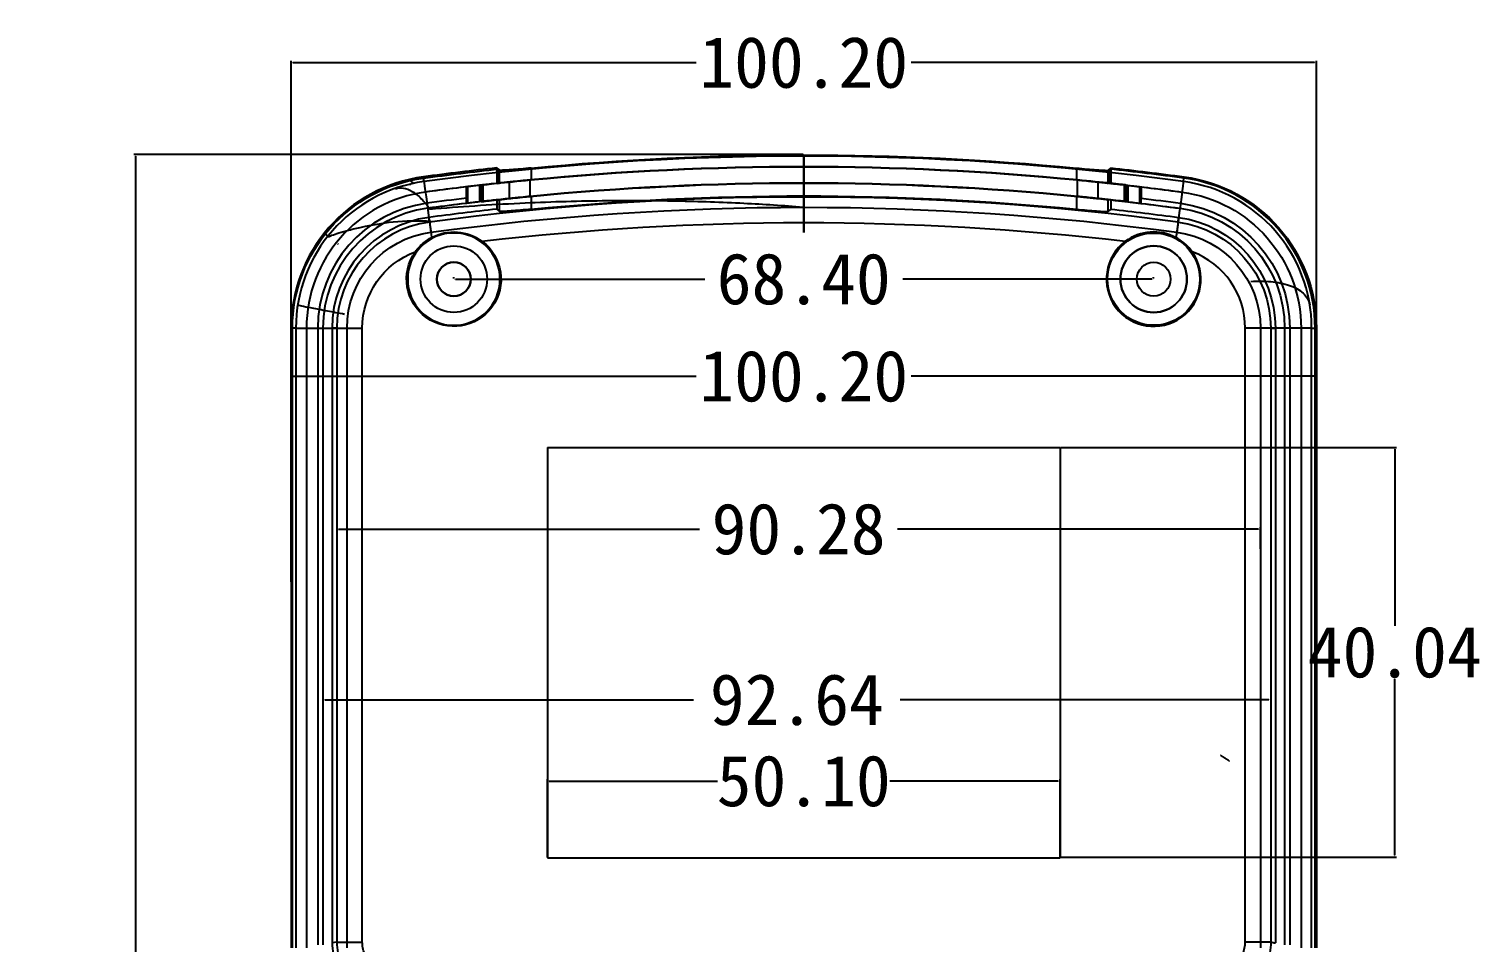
# Model space of a CAD drawing. Header units: inches. Extents: x -850 to 339, y -315 to 884.
# Drawn here: x 106 to 248, y 145.7 to 235.1 of the extents above; entities that cross this region are included whole.
import ezdxf
from ezdxf.lldxf.tags import DXFTag

# ---------------------------------------------------------------- set-up
doc = ezdxf.new("R2010")
doc.units = ezdxf.units.IN
doc.header["$MEASUREMENT"] = 0
for name, color, linetype, true_color in [('200', 7, 'Continuous', 0xffffff), ('AUXIL$14', 7, 'Continuous', 0xffffff), ('AUXIL$9', 7, 'Continuous', 0xffffff), ('ORTHO$2', 7, 'Continuous', 0xffffff), ('ORTHO$5', 7, 'Continuous', 0xffffff), ('ORTHO$6', 7, 'Continuous', 0xffffff), ('ORTHO$7', 7, 'Continuous', 0xffffff)]:
    doc.layers.add(name, color=color, linetype=linetype, true_color=true_color)
tags = doc.linetypes.add('HIDDEN', pattern=[0.5, 0.25, -0.25]).pattern_tags.tags
tags[6:7] = [DXFTag(74, 4), DXFTag(75, 0), DXFTag(340, '0'), DXFTag(46, 0.0), DXFTag(50, 0.0), DXFTag(44, 0.0), DXFTag(45, 0.0)]
tags[4:5] = [DXFTag(74, 4), DXFTag(75, 0), DXFTag(340, '0'), DXFTag(46, 0.0), DXFTag(50, 0.0), DXFTag(44, 0.0), DXFTag(45, 0.0)]
doc.dimstyles.get("Standard").update_dxf_attribs({"dimtxt": 5, "dimasz": 0.18, "dimexe": 0.18, "dimexo": 0.0625, "dimgap": 0.09, "dimtad": 0, "dimtih": 1, "dimtoh": 1, "dimzin": 0, "dimdsep": 46, "dimtxsty": 'Standard', "dimcen": 0.09, "dimclrt": 3, "dimadec": 0, "dimazin": 0, "dimtfac": 1, "dimtofl": 0, "dimtmove": 0, "dimatfit": 3, "dimfxl": 0, "dimtolj": 1, "dimtzin": 0, "dimarcsym": 0})

# ---------------------------------------------------------------- blocks, each defined once
blk = doc.blocks.new('*D22')
at = {"color": 0, "lineweight": -2}
for p, q in [((131.59, 181.03), (131.59, 201.31)), ((131.77, 201.13), (171.19, 201.13)), ((231.61, 201.13), (192.2, 201.13)), ((231.79, 183.41), (231.79, 201.31))]:
    blk.add_line(p, q, dxfattribs=at)
at = {"color": 0}
for points in [[(131.77, 201.16), (131.77, 201.1), (131.59, 201.13)], [(231.61, 201.16), (231.61, 201.1), (231.79, 201.13)]]:
    blk.add_solid(points, dxfattribs=at)
at = {"layer": 'Defpoints', "color": 0}
for p in [(231.79, 201.13), (231.79, 183.34), (131.59, 180.97)]:
    blk.add_point(p, dxfattribs=at)
at = {"color": 3, "insert": (181.69, 201.13), "char_height": 5, "attachment_point": 5}
blk.add_mtext('\\A1;100.20', dxfattribs=at)
blk = doc.blocks.new('*D23')
at = {"color": 0, "lineweight": -2}
for p, q in [((134.7, 169.84), (134.7, 169.33)), ((134.88, 169.51), (170.93, 169.51)), ((227.16, 169.51), (191.11, 169.51)), ((227.34, 169.84), (227.34, 169.33))]:
    blk.add_line(p, q, dxfattribs=at)
at = {"color": 0}
for points in [[(134.88, 169.54), (134.88, 169.48), (134.7, 169.51)], [(227.16, 169.54), (227.16, 169.48), (227.34, 169.51)]]:
    blk.add_solid(points, dxfattribs=at)
at = {"layer": 'Defpoints', "color": 0}
for p in [(134.7, 169.9), (227.34, 169.9, -13.09), (227.34, 169.51)]:
    blk.add_point(p, dxfattribs=at)
at = {"color": 3, "insert": (181.02, 169.51), "char_height": 5, "attachment_point": 5}
blk.add_mtext('\\A1;92.64', dxfattribs=at)
blk = doc.blocks.new('*D26')
at = {"color": 0, "lineweight": -2}
for p, q in [((136.05, 191.24), (136.05, 186.01)), ((136.23, 186.19), (171.52, 186.19)), ((226.15, 186.19), (190.87, 186.19)), ((226.33, 184.28), (226.33, 186.37))]:
    blk.add_line(p, q, dxfattribs=at)
at = {"color": 0}
for points in [[(136.23, 186.22), (136.23, 186.16), (136.05, 186.19)], [(226.15, 186.22), (226.15, 186.16), (226.33, 186.19)]]:
    blk.add_solid(points, dxfattribs=at)
at = {"layer": 'Defpoints', "color": 0}
for p in [(136.05, 191.3, -13.09), (226.33, 186.19), (226.33, 184.22, -18.1)]:
    blk.add_point(p, dxfattribs=at)
at = {"color": 3, "insert": (181.19, 186.19), "char_height": 5, "attachment_point": 5}
blk.add_mtext('\\A1;90.28', dxfattribs=at)
blk = doc.blocks.new('*D28')
at = {"color": 0, "lineweight": -2}
for p, q in [((131.59, 181.1), (131.59, 231.97)), ((131.77, 231.79), (171.19, 231.79)), ((231.61, 231.79), (192.2, 231.79)), ((231.79, 175.61), (231.79, 231.97))]:
    blk.add_line(p, q, dxfattribs=at)
at = {"color": 0}
for points in [[(131.77, 231.82), (131.77, 231.76), (131.59, 231.79)], [(231.61, 231.82), (231.61, 231.76), (231.79, 231.79)]]:
    blk.add_solid(points, dxfattribs=at)
at = {"layer": 'Defpoints', "color": 0}
for p in [(231.79, 231.79), (131.59, 181.03), (231.79, 175.55)]:
    blk.add_point(p, dxfattribs=at)
at = {"color": 3, "insert": (181.69, 231.79), "char_height": 5, "attachment_point": 5}
blk.add_mtext('\\A1;100.20', dxfattribs=at)
blk = doc.blocks.new('*D29')
at = {"color": 0, "lineweight": -2}
for p, q in [((181.63, 222.82), (116.21, 222.82)), ((116.39, 222.64), (116.39, 123.73)), ((116.39, 19.63), (116.39, 118.55)), ((181.63, 19.45), (116.21, 19.45))]:
    blk.add_line(p, q, dxfattribs=at)
at = {"color": 0}
for points in [[(116.36, 222.64), (116.42, 222.64), (116.39, 222.82)], [(116.36, 19.63), (116.42, 19.63), (116.39, 19.45)]]:
    blk.add_solid(points, dxfattribs=at)
at = {"layer": 'Defpoints', "color": 0}
for p in [(181.69, 222.82, 8.3), (116.39, 19.45), (181.69, 19.45, -10.1)]:
    blk.add_point(p, dxfattribs=at)
at = {"color": 3, "insert": (116.39, 121.14), "char_height": 5, "attachment_point": 5}
blk.add_mtext('\\A1;203.37', dxfattribs=at)
blk = doc.blocks.new('*D31')
at = {"color": 0, "lineweight": -2}
for p, q in [((147.49, 210.69), (147.49, 210.81)), ((147.67, 210.63), (172.02, 210.63)), ((215.71, 210.63), (191.37, 210.63)), ((215.89, 210.69), (215.89, 210.81))]:
    blk.add_line(p, q, dxfattribs=at)
at = {"color": 0}
for points in [[(147.67, 210.66), (147.67, 210.6), (147.49, 210.63)], [(215.71, 210.66), (215.71, 210.6), (215.89, 210.63)]]:
    blk.add_solid(points, dxfattribs=at)
at = {"layer": 'Defpoints', "color": 0}
for p in [(147.49, 210.63, -0.5), (215.89, 210.63, -0.5), (215.89, 210.63)]:
    blk.add_point(p, dxfattribs=at)
at = {"color": 3, "insert": (181.69, 210.63), "char_height": 5, "attachment_point": 5}
blk.add_mtext('\\A1;68.40', dxfattribs=at)
blk = doc.blocks.new('*D75')
at = {"color": 0, "lineweight": -2}
for p, q in [((156.64, 154.14), (156.64, 161.75)), ((156.82, 161.57), (173.27, 161.57)), ((206.56, 161.57), (190.12, 161.57)), ((206.74, 154.14), (206.74, 161.75))]:
    blk.add_line(p, q, dxfattribs=at)
at = {"color": 0}
for points in [[(156.82, 161.6), (156.82, 161.54), (156.64, 161.57)], [(206.56, 161.6), (206.56, 161.54), (206.74, 161.57)]]:
    blk.add_solid(points, dxfattribs=at)
at = {"layer": 'Defpoints', "color": 0}
for p in [(206.74, 161.57), (156.64, 154.08), (206.74, 154.08, -17.6)]:
    blk.add_point(p, dxfattribs=at)
at = {"color": 3, "insert": (181.69, 161.57), "char_height": 5, "attachment_point": 5}
blk.add_mtext('\\A1;50.10', dxfattribs=at)
blk = doc.blocks.new('*D76')
at = {"color": 0, "lineweight": -2}
for p, q in [((206.81, 194.18), (239.63, 194.18)), ((239.45, 194), (239.45, 176.75)), ((239.45, 154.32), (239.45, 171.57)), ((206.81, 154.14), (239.63, 154.14))]:
    blk.add_line(p, q, dxfattribs=at)
at = {"color": 0}
for points in [[(239.42, 194), (239.48, 194), (239.45, 194.18)], [(239.42, 154.32), (239.48, 154.32), (239.45, 154.14)]]:
    blk.add_solid(points, dxfattribs=at)
at = {"layer": 'Defpoints', "color": 0}
for p in [(206.74, 194.18, -17.6), (206.74, 154.14), (239.45, 154.14)]:
    blk.add_point(p, dxfattribs=at)
at = {"color": 3, "insert": (239.45, 174.16), "char_height": 5, "attachment_point": 5}
blk.add_mtext('\\A1;40.04', dxfattribs=at)

msp = doc.modelspace()

# ---------------------------------------------------------------- linework, layer by layer
at = {"layer": '200', "color": 30}
for p, q in [((144.54, 220.499, -3.6), (144.524, 220.624)), ((151.695, 221.495), (151.695, 219.986)), ((151.82, 221.382, -3.6), (151.82, 219.999, -3.6)), ((211.569, 221.382, -3.6), (211.569, 219.999, -3.6)), ((211.695, 221.495), (211.695, 219.986)), ((218.849, 220.499, -3.6), (218.866, 220.624)), ((144.724, 219.137), (144.724, 219.137, -1.8)), ((148.719, 218.535, -3.6), (148.719, 219.646, -3.6)), ((150.157, 218.201, -1.8), (150.157, 219.814, -1.8)), ((150.348, 218.223, -7.261), (150.348, 219.836, -7.261)), ((213.041, 218.223, -7.261), (213.041, 219.836, -7.261)), ((213.232, 218.201, -1.8), (213.232, 219.814, -1.8)), ((214.67, 218.535, -3.6), (214.67, 219.646, -3.6)), ((218.666, 219.137), (218.666, 219.137, -1.8)), ((144.871, 218.045, -1.8), (144.871, 218.045, -3.6)), ((148.719, 218.535, -1.8), (148.719, 218.535, -3.6)), ((148.719, 218.032, -1.8), (148.719, 218.535, -1.8)), ((148.719, 218.032, -3.6), (148.719, 218.535, -3.6)), ((148.719, 218.032, -1.8), (148.719, 218.032, -3.6)), ((214.67, 218.535, -1.8), (214.67, 218.535, -3.6)), ((214.67, 218.032, -3.6), (214.67, 218.535, -3.6)), ((214.67, 218.032, -1.8), (214.67, 218.535, -1.8)), ((214.67, 218.032, -1.8), (214.67, 218.032, -3.6)), ((218.519, 218.045, -1.8), (218.519, 218.045, -3.6)), ((131.72, 205.839, -3.6), (131.595, 205.839)), ((131.595, 205.839), (131.595, 145.265)), ((131.72, 145.265, -3.6), (131.72, 205.839, -3.6)), ((133.095, 205.839), (133.095, 145.265)), ((133.095, 205.839), (133.095, 205.839, -1.8)), ((133.095, 205.839, -1.8), (133.095, 145.265, -1.8)), ((134.197, 205.839, -1.8), (134.197, 145.574, -1.8)), ((134.197, 205.839, -1.8), (134.197, 205.839, -3.6)), ((134.197, 205.839, -3.6), (134.197, 145.574, -3.6)), ((229.192, 205.839, -3.6), (229.192, 145.574, -3.6)), ((229.192, 205.839, -1.8), (229.192, 205.839, -3.6)), ((229.192, 205.839, -1.8), (229.192, 145.574, -1.8)), ((230.295, 205.839), (230.295, 145.265)), ((230.295, 205.839, -1.8), (230.295, 145.265, -1.8)), ((230.295, 205.839), (230.295, 205.839, -1.8)), ((231.669, 205.839, -3.6), (231.795, 205.839)), ((231.669, 145.265, -3.6), (231.669, 205.839, -3.6)), ((231.795, 205.839), (231.795, 145.265))]:
    msp.add_line(p, q, dxfattribs=at)
at = {"layer": '200', "color": 9}
for p, q in [((144.585, 220.165, -13.274), (144.54, 220.499, -3.6)), ((151.82, 221.382, -3.6), (151.82, 219.999, -3.6)), ((151.943, 220.013, -7.108), (151.943, 221.272, -7.108)), ((155.041, 221.482, -10.1), (155.041, 220.329, -10.1)), ((208.348, 221.482, -10.1), (208.348, 220.329, -10.1)), ((211.446, 220.013, -7.108), (211.446, 221.272, -7.108)), ((211.569, 221.382, -3.6), (211.569, 219.999, -3.6)), ((218.804, 220.165, -13.274), (218.849, 220.499, -3.6)), ((148.719, 219.646, -3.6), (148.719, 218.535, -3.6)), ((155.041, 218.72, -10.1), (155.041, 217.461, -10.1)), ((208.348, 218.72, -10.1), (208.348, 217.461, -10.1)), ((214.67, 219.646, -3.6), (214.67, 218.535, -3.6)), ((144.871, 218.045, -1.8), (144.871, 218.045, -3.6)), ((144.937, 217.549), (144.937, 217.549, -1.8)), ((148.719, 218.032, -1.8), (148.719, 218.535, -1.8)), ((148.719, 218.032, -3.6), (148.719, 218.535, -3.6)), ((148.719, 218.535, -1.8), (148.719, 218.535, -3.6)), ((148.719, 218.032, -1.8), (148.719, 218.032, -3.6)), ((151.695, 218.374), (151.695, 217.468)), ((151.943, 217.246, -7.108), (151.943, 218.401, -7.108)), ((211.446, 217.246, -7.108), (211.446, 218.401, -7.108)), ((211.695, 218.374), (211.695, 217.468)), ((214.67, 218.032, -3.6), (214.67, 218.535, -3.6)), ((214.67, 218.535, -1.8), (214.67, 218.535, -3.6)), ((214.67, 218.032, -1.8), (214.67, 218.535, -1.8)), ((214.67, 218.032, -1.8), (214.67, 218.032, -3.6)), ((218.452, 217.549), (218.452, 217.549, -1.8)), ((218.519, 218.045, -1.8), (218.519, 218.045, -3.6)), ((145.118, 216.204, -13.087), (145.057, 216.657)), ((218.271, 216.204, -13.087), (218.332, 216.657)), ((132.058, 205.839, -13.274), (131.72, 205.839, -3.6)), ((131.72, 145.265, -3.6), (131.72, 205.839, -3.6)), ((132.058, 205.839, -13.274), (132.058, 145.265, -13.274)), ((134.197, 205.839, -1.8), (134.197, 145.574, -1.8)), ((134.197, 205.839, -3.6), (134.197, 145.574, -3.6)), ((134.197, 205.839, -1.8), (134.197, 205.839, -3.6)), ((134.697, 205.839), (134.697, 145.574)), ((134.697, 205.839), (134.697, 205.839, -1.8)), ((134.697, 205.839, -1.8), (134.697, 145.574, -1.8)), ((135.597, 205.839), (135.597, 145.748)), ((136.054, 205.839, -13.087), (135.597, 205.839)), ((136.054, 205.839, -13.087), (136.054, 145.837, -13.087)), ((137.055, 145.265, -18.1), (137.055, 205.839, -18.1)), ((138.553, 145.837, -15.5), (138.553, 205.839, -15.5)), ((224.837, 145.837, -15.5), (224.837, 205.839, -15.5)), ((226.334, 205.839, -18.1), (226.334, 145.265, -18.1)), ((227.335, 205.839, -13.087), (227.792, 205.839)), ((227.335, 205.839, -13.087), (227.335, 145.837, -13.087)), ((227.792, 205.839), (227.792, 145.748)), ((228.692, 205.839), (228.692, 205.839, -1.8)), ((228.692, 205.839, -1.8), (228.692, 145.574, -1.8)), ((228.692, 205.839), (228.692, 145.574)), ((229.192, 205.839, -3.6), (229.192, 145.574, -3.6)), ((229.192, 205.839, -1.8), (229.192, 205.839, -3.6)), ((229.192, 205.839, -1.8), (229.192, 145.574, -1.8)), ((231.331, 205.839, -13.274), (231.669, 205.839, -3.6)), ((231.331, 145.265, -13.274), (231.331, 205.839, -13.274)), ((231.669, 145.265, -3.6), (231.669, 205.839, -3.6)), ((156.645, 194.176, -18.1), (206.745, 194.176, -18.1)), ((156.645, 194.176, -17.6), (156.645, 194.176, -18.1)), ((156.645, 194.176, -17.6), (156.645, 154.076, -17.6)), ((156.645, 194.176, -17.6), (206.745, 194.176, -17.6)), ((156.645, 194.176, -18.1), (156.645, 154.076, -18.1)), ((206.745, 194.176, -17.6), (206.745, 194.176, -18.1)), ((206.745, 194.176, -18.1), (206.745, 154.076, -18.1)), ((206.745, 194.176, -17.6), (206.745, 154.076, -17.6)), ((156.645, 154.076, -17.6), (156.645, 154.076, -18.1)), ((156.645, 154.076, -17.6), (206.745, 154.076, -17.6)), ((156.645, 154.076, -18.1), (206.745, 154.076, -18.1)), ((206.745, 154.076, -17.6), (206.745, 154.076, -18.1)), ((136.054, 145.837, -13.087), (135.597, 145.748, 0))]:
    msp.add_line(p, q, dxfattribs=at)
at = {"layer": '200', "color": 9, "extrusion": (0, 0, -1)}
for centre, radius in [((-147.495, 210.626, 3.5), 4.51), ((-215.895, 210.626, 18.1), 3.25), ((-215.895, 210.626, 3.5), 3.25), ((-215.895, 210.626, 5.1), 3.25), ((-147.495, 210.626, 5.1), 1.65)]:
    msp.add_circle(centre, radius, dxfattribs=at)
at = {"layer": '200', "color": 9}
for centre, radius in [((215.895, 210.626, -3.5), 4.51), ((147.495, 210.626, -18.1), 3.25), ((147.495, 210.626, -5.1), 3.25), ((147.495, 210.626, -3.5), 3.25), ((147.495, 210.626, -0.5), 3.25), ((215.895, 210.626, -0.5), 3.25), ((147.495, 210.626, -0.5), 1.65), ((215.895, 210.626, -5.1), 1.65), ((215.895, 210.626, -0.5), 1.65)]:
    msp.add_circle(centre, radius, dxfattribs=at)
at = {"layer": '200', "color": 9, "extrusion": (0, 0, -1)}
for centre, radius, start, end in [((-181.695, -55.608, 10.1), 278.369, 84.50553, 95.49447), ((-181.695, -55.608, 10.1), 277.222, 84.48272, 95.51728), ((-146.513, 205.839, 3.6), 14.793, 0, 82.33603), ((-181.695, -55.608, 3.6), 278.596, 82.33603, 83.84423), ((-181.695, -55.608, 10.1), 274.366, 84.42513, 95.57487), ((-181.695, -55.608, 3.6), 277.222, 96.1864, 96.83146), ((-181.695, -55.608, 18.1), 273.261, 82.33603, 97.66397), ((-181.695, -55.608), 275.619, 96.2488, 97.66397), ((-181.695, -55.608), 274.719, 96.26936, 97.66397), ((-181.695, -55.608, 3.6), 276.119, 96.85886, 97.66397), ((-181.695, -55.608, 1.8), 276.119, 96.85886, 97.66397), ((-181.695, -55.608, 1.8), 275.619, 96.87137, 97.66397), ((-216.876, 205.839), 11.816, 97.66397, 180), ((-216.876, 205.839, 1.8), 11.816, 97.66397, 180), ((-216.876, 205.839, 3.6), 12.316, 97.66397, 180), ((-216.876, 205.839, 1.8), 12.316, 97.66397, 180), ((-181.695, -55.608, 15.5), 271.764, 83.35486, 96.64514), ((-216.876, 205.839, 13.087), 10.459, 97.66397, 180), ((-216.876, 205.839), 10.916, 97.66397, 180), ((-146.513, 205.839, 18.1), 9.458, 0, 82.33603), ((-216.876, 205.839, 18.1), 9.458, 97.66397, 180), ((-146.513, 205.839, 15.5), 7.961, 0, 69.55724), ((-147.495, 210.626, 15.5), 4.614, 126.60665, 35.38565)]:
    msp.add_arc(centre, radius, start, end, dxfattribs=at)
at = {"layer": '200', "color": 9}
for centre, radius, start, end in [((181.695, -55.608, -13.274), 278.258, 82.33603, 97.66397), ((181.695, -55.608, -13.2), 277.222, 84.46288, 95.53712), ((146.513, 205.839, -13.274), 14.455, 97.66397, 180), ((181.695, -55.608, -3.6), 278.596, 82.33603, 83.84423), ((216.876, 205.839, -13.274), 14.455, 0, 82.33603), ((216.876, 205.839, -3.6), 14.793, 0, 82.33603), ((181.695, -55.608, -3.6), 277.222, 96.1864, 96.83146), ((181.695, -55.608, -13.2), 275.619, 84.43058, 95.56942), ((181.695, -55.608, -10.1), 275.619, 84.45054, 95.54946), ((146.513, 205.839, -1.8), 12.316, 97.66397, 180), ((146.513, 205.839, -3.6), 12.316, 97.66397, 180), ((146.513, 205.839), 11.816, 97.66397, 180), ((146.513, 205.839, -1.8), 11.816, 97.66397, 180), ((181.695, -55.608, -1.8), 276.119, 96.85886, 97.66397), ((181.695, -55.608, -3.6), 276.119, 96.85886, 97.66397), ((181.695, -55.608), 275.619, 96.2488, 97.66397), ((181.695, -55.608, -1.8), 275.619, 96.87137, 97.66397), ((181.695, -55.608), 274.719, 96.26936, 97.66397), ((181.695, -55.608, -13.087), 274.262, 82.33603, 97.66397), ((146.513, 205.839), 10.916, 97.66397, 180), ((146.513, 205.839, -13.087), 10.459, 97.66397, 180), ((215.895, 210.626, -15.5), 4.614, 126.60665, 35.38565), ((216.876, 205.839, -15.5), 7.961, 0, 69.55724)]:
    msp.add_arc(centre, radius, start, end, dxfattribs=at)
at = {"layer": '200', "color": 30, "extrusion": (0, 0, -1)}
for centre, radius, start, end in [((-181.695, -55.608, 11.7), 277.222, 84.46287, 95.53713), ((-146.513, 205.839, 3.6), 14.793, 0, 82.33603), ((-181.695, -55.608, 3.6), 278.596, 82.33603, 83.84423), ((-181.695, -55.608, 11.7), 275.619, 84.43058, 95.56942), ((-181.695, -55.608), 278.722, 96.17897, 97.66397), ((-216.876, 205.839), 14.918, 97.66397, 180), ((-181.695, -55.608, 3.6), 277.222, 96.1864, 96.51913), ((-181.695, -55.608), 277.222, 96.21254, 97.66397), ((-181.695, -55.608, 3.6), 277.222, 96.51913, 96.83146), ((-181.695, -55.608, 1.8), 277.222, 96.53221, 97.66397), ((-216.876, 205.839), 13.418, 97.66397, 180), ((-216.876, 205.839, 1.8), 13.418, 97.66397, 180), ((-181.695, -55.608, 1.8), 275.619, 96.57035, 96.87137), ((-181.695, -55.608, 3.6), 276.119, 96.85886, 97.66397), ((-181.695, -55.608, 1.8), 276.119, 96.85886, 97.66397), ((-216.876, 205.839, 3.6), 12.316, 97.66397, 180), ((-216.876, 205.839, 1.8), 12.316, 97.66397, 180)]:
    msp.add_arc(centre, radius, start, end, dxfattribs=at)
at = {"layer": '200', "color": 30}
for centre, radius, start, end in [((181.695, -55.608, -13.2), 277.222, 84.46287, 95.53713), ((146.513, 205.839), 14.918, 97.66397, 180), ((181.695, -55.608), 278.722, 96.17897, 97.66397), ((181.695, -55.608, -3.6), 278.596, 82.33603, 83.84423), ((216.876, 205.839, -3.6), 14.793, 0, 82.33603), ((146.513, 205.839), 13.418, 97.66397, 180), ((146.513, 205.839, -1.8), 13.418, 97.66397, 180), ((181.695, -55.608), 277.222, 96.21254, 97.66397), ((181.695, -55.608, -1.8), 277.222, 96.53221, 97.66397), ((181.695, -55.608, -3.6), 277.222, 96.51913, 96.83146), ((181.695, -55.608, -3.6), 277.222, 96.1864, 96.51913), ((181.695, -55.608, -13.2), 275.619, 84.43058, 95.56942), ((146.513, 205.839, -1.8), 12.316, 97.66397, 180), ((146.513, 205.839, -3.6), 12.316, 97.66397, 180), ((181.695, -55.608, -1.8), 276.119, 96.85886, 97.66397), ((181.695, -55.608, -3.6), 276.119, 96.85886, 97.66397), ((181.695, -55.608, -1.8), 275.619, 96.57035, 96.87137)]:
    msp.add_arc(centre, radius, start, end, dxfattribs=at)
at = {"layer": '200', "color": 9, "extrusion": (-0.991067, -0.133363, -1.79645e-13)}
msp.add_arc((-193.919, -13.1, -172.656), 5, 182, 270, dxfattribs=at)
at = {"layer": '200', "color": 9, "extrusion": (-0.991067, 0.133363, 0)}
for centre, radius, end in [((-242.381, -13.1, -187.488), 5, 270), ((-240.884, -13, -187.488), 2.5, 247.0458)]:
    msp.add_arc(centre, radius, 182, end, dxfattribs=at)
at = {"layer": '200', "color": 9, "extrusion": (-0.991067, -0.133363, 0)}
msp.add_arc((-192.421, -13, -172.656), 2.5, 182, 247.0458, dxfattribs=at)
at = {"layer": '200', "color": 9, "extrusion": (0, -1, 0)}
for centre, radius in [((137.055, -13.1, -205.839), 5), ((138.553, -13, -205.839), 2.5), ((138.553, -13, -145.837), 2.5)]:
    msp.add_arc(centre, radius, 182, 270, dxfattribs=at)
at = {"layer": '200', "color": 9, "extrusion": (0, 1, 0)}
for centre, radius in [((-224.837, -13, 205.839), 2.5), ((-226.334, -13.1, 205.839), 5), ((-224.837, -13, 145.837), 2.5)]:
    msp.add_arc(centre, radius, 182, 270, dxfattribs=at)
at = {"layer": '200', "color": 9, "extrusion": (0.999391, 0, 0.034899)}
for major_axis, start_param, end_param in [((277.222, 0, -7938.587), 1.6895571, 1.6900278), ((275.619, 0, -7892.699), 1.6902505, 1.6907243)]:
    msp.add_ellipse((181.695, -55.608, -947.888), major_axis=major_axis, ratio=0.0348995, start_param=start_param, end_param=end_param, dxfattribs=at)
at = {"layer": '200', "color": 30, "extrusion": (0.999391, 0, 0.034899)}
for centre, major_axis, start_param, end_param in [((181.695, -55.608, -947.888), (277.222, 0, -7938.587), 1.6895567, 1.6900278), ((181.695, -55.608, -904.907), (277.222, 0, -7938.587), 1.6845767, 1.6848049), ((181.695, -55.608, -947.888), (275.619, 0, -7892.699), 1.6902505, 1.6907243)]:
    msp.add_ellipse(centre, major_axis=major_axis, ratio=0.0348995, start_param=start_param, end_param=end_param, dxfattribs=at)
at = {"layer": '200', "color": 30, "extrusion": (-0.999391, 0, -0.034899)}
for centre, major_axis, start_param, end_param in [((181.695, -55.608, -904.907), (277.222, 0, -7938.587), 4.5986086, 4.5990727), ((181.695, -55.608, -859.089), (277.222, 0, -7938.587), 4.6039597, 4.6044159), ((181.695, -55.608, -904.907), (275.619, 0, -7892.699), 4.5977147, 4.5984111)]:
    msp.add_ellipse(centre, major_axis=major_axis, ratio=0.0348995, start_param=start_param, end_param=end_param, dxfattribs=at)
at = {"layer": '200', "color": 9, "extrusion": (-0.999391, 0, -0.034899)}
for major_axis, start_param, end_param in [((277.222, 0, -7938.587), 4.6044159, 4.6048604), ((275.619, 0, -7892.699), 4.6033268, 4.6042328)]:
    msp.add_ellipse((181.695, -55.608, -859.089), major_axis=major_axis, ratio=0.0348995, start_param=start_param, end_param=end_param, dxfattribs=at)
at = {"layer": '200', "color": 9, "extrusion": (-0.999391, 0, 0.034899)}
for major_axis, start_param, end_param in [((-277.222, 0, -7938.587), 4.6044159, 4.6048604), ((-275.619, 0, -7892.699), 4.6033268, 4.6042328)]:
    msp.add_ellipse((181.695, -55.608, -859.089), major_axis=major_axis, ratio=0.0348995, start_param=start_param, end_param=end_param, dxfattribs=at)
at = {"layer": '200', "color": 30, "extrusion": (-0.999391, 0, 0.034899)}
for centre, major_axis, start_param, end_param in [((181.695, -55.608, -859.089), (-277.222, 0, -7938.587), 4.6039597, 4.6044159), ((181.695, -55.608, -904.907), (-277.222, 0, -7938.587), 4.5986086, 4.5990727), ((181.695, -55.608, -904.907), (-275.619, 0, -7892.699), 4.5977147, 4.5984111)]:
    msp.add_ellipse(centre, major_axis=major_axis, ratio=0.0348995, start_param=start_param, end_param=end_param, dxfattribs=at)
at = {"layer": '200', "color": 30, "extrusion": (0.999391, 0, -0.034899)}
for centre, major_axis, start_param, end_param in [((181.695, -55.608, -904.907), (-277.222, 0, -7938.587), 1.6845767, 1.6848049), ((181.695, -55.608, -947.888), (-277.222, 0, -7938.587), 1.6895567, 1.6900278), ((181.695, -55.608, -947.888), (-275.619, 0, -7892.699), 1.6902505, 1.6907243)]:
    msp.add_ellipse(centre, major_axis=major_axis, ratio=0.0348995, start_param=start_param, end_param=end_param, dxfattribs=at)
at = {"layer": '200', "color": 9, "extrusion": (0.999391, 0, -0.034899)}
for major_axis, start_param, end_param in [((-277.222, 0, -7938.587), 1.6895567, 1.6900278), ((-275.619, 0, -7892.699), 1.6902505, 1.6907243)]:
    msp.add_ellipse((181.695, -55.608, -947.888), major_axis=major_axis, ratio=0.0348995, start_param=start_param, end_param=end_param, dxfattribs=at)
at = {"layer": '200', "color": 9}
msp.add_ellipse((141.101, 145.749), major_axis=(-5.402, -1.051), ratio=0.9993678, start_param=6.0910764, end_param=6.4749993, dxfattribs=at)
for points, knots in [([(154.945, 220.32, -13.2), (153.372, 220.168, -13.197), (151.837, 220.004, -12.571), (149.591, 219.751, -10.41), (148.901, 219.667, -8.889), (148.841, 219.66, -7.31)], [0, 0, 0, 0, 0.5, 0.5, 1, 1, 1, 1]), ([(155.041, 221.482, -10.1), (154.693, 221.449, -10.1), (154.341, 221.416, -10.04), (154.013, 221.387, -9.925), (153.685, 221.359, -9.809), (153.371, 221.333, -9.635), (153.1, 221.312, -9.417), (152.829, 221.292, -9.199), (152.592, 221.277, -8.932), (152.408, 221.268, -8.636), (152.225, 221.259, -8.343), (152.091, 221.256, -8.013), (152.015, 221.26, -7.675), (151.974, 221.262, -7.489), (151.949, 221.266, -7.299), (151.943, 221.272, -7.108)], [0, 0, 0, 0, 0.2207972, 0.2207972, 0.2207972, 0.4416451, 0.4416451, 0.4416451, 0.6617219, 0.6617219, 0.6617219, 0.8806097, 0.8806097, 0.8806097, 1, 1, 1, 1]), ([(155.041, 220.329, -10.1), (154.693, 220.296, -10.1), (154.339, 220.261, -10.04), (154.011, 220.228, -9.924), (153.682, 220.195, -9.808), (153.369, 220.163, -9.634), (153.097, 220.135, -9.415), (152.826, 220.107, -9.196), (152.588, 220.082, -8.928), (152.405, 220.062, -8.631), (152.222, 220.043, -8.336), (152.088, 220.028, -8.004), (152.013, 220.02, -7.665), (151.973, 220.016, -7.482), (151.949, 220.013, -7.295), (151.943, 220.013, -7.108)], [0, 0, 0, 0, 0.2211857, 0.2211857, 0.2211857, 0.4423928, 0.4423928, 0.4423928, 0.6632335, 0.6632335, 0.6632335, 0.8829995, 0.8829995, 0.8829995, 1, 1, 1, 1]), ([(208.348, 221.482, -10.1), (208.696, 221.449, -10.1), (209.048, 221.416, -10.04), (209.376, 221.387, -9.925), (209.705, 221.359, -9.809), (210.018, 221.333, -9.635), (210.29, 221.312, -9.417), (210.56, 221.292, -9.199), (210.798, 221.277, -8.932), (210.981, 221.268, -8.636), (211.164, 221.259, -8.343), (211.298, 221.256, -8.013), (211.374, 221.26, -7.675), (211.415, 221.262, -7.489), (211.44, 221.266, -7.299), (211.446, 221.272, -7.108)], [0, 0, 0, 0, 0.2207972, 0.2207972, 0.2207972, 0.4416451, 0.4416451, 0.4416451, 0.6617219, 0.6617219, 0.6617219, 0.8806097, 0.8806097, 0.8806097, 1, 1, 1, 1]), ([(208.348, 220.329, -10.1), (208.697, 220.296, -10.1), (209.05, 220.261, -10.04), (209.379, 220.228, -9.924), (209.707, 220.195, -9.808), (210.021, 220.163, -9.634), (210.292, 220.135, -9.415), (210.564, 220.107, -9.196), (210.801, 220.082, -8.928), (210.985, 220.062, -8.631), (211.167, 220.043, -8.336), (211.302, 220.028, -8.004), (211.376, 220.02, -7.665), (211.416, 220.016, -7.482), (211.44, 220.013, -7.295), (211.446, 220.013, -7.108)], [0, 0, 0, 0, 0.2211857, 0.2211857, 0.2211857, 0.4423928, 0.4423928, 0.4423928, 0.6632335, 0.6632335, 0.6632335, 0.8829995, 0.8829995, 0.8829995, 1, 1, 1, 1]), ([(208.444, 220.32, -13.2), (210.016, 220.168, -13.197), (211.551, 220.004, -12.571), (213.797, 219.751, -10.412), (214.487, 219.667, -8.892), (214.548, 219.66, -7.313)], [0, 0, 0, 0, 0.5, 0.5, 1, 1, 1, 1]), ([(154.945, 218.71, -13.2), (153.373, 218.557, -13.197), (151.838, 218.392, -12.571), (149.593, 218.138, -10.412), (148.902, 218.054, -8.892), (148.841, 218.046, -7.313)], [0, 0, 0, 0, 0.5, 0.5, 1, 1, 1, 1]), ([(151.943, 218.401, -7.108), (151.955, 218.402, -7.454), (152.027, 218.41, -7.802), (152.152, 218.423, -8.124), (152.277, 218.437, -8.445), (152.459, 218.456, -8.75), (152.683, 218.48, -9.012), (152.907, 218.504, -9.275), (153.18, 218.532, -9.503), (153.478, 218.563, -9.677), (153.778, 218.594, -9.852), (154.111, 218.628, -9.978), (154.452, 218.662, -10.044), (154.646, 218.681, -10.081), (154.844, 218.7, -10.1), (155.041, 218.72, -10.1)], [0, 0, 0, 0, 0.218401, 0.218401, 0.218401, 0.4367603, 0.4367603, 0.4367603, 0.6557702, 0.6557702, 0.6557702, 0.8759873, 0.8759873, 0.8759873, 1, 1, 1, 1]), ([(211.446, 218.401, -7.108), (211.434, 218.402, -7.454), (211.363, 218.41, -7.802), (211.238, 218.423, -8.124), (211.112, 218.437, -8.445), (210.93, 218.456, -8.75), (210.707, 218.48, -9.012), (210.482, 218.504, -9.275), (210.21, 218.532, -9.503), (209.911, 218.563, -9.677), (209.612, 218.594, -9.852), (209.278, 218.628, -9.978), (208.937, 218.662, -10.044), (208.744, 218.681, -10.081), (208.546, 218.7, -10.1), (208.348, 218.72, -10.1)], [0, 0, 0, 0, 0.218401, 0.218401, 0.218401, 0.4367603, 0.4367603, 0.4367603, 0.6557702, 0.6557702, 0.6557702, 0.8759873, 0.8759873, 0.8759873, 1, 1, 1, 1]), ([(208.444, 218.71, -13.2), (210.016, 218.557, -13.197), (211.551, 218.392, -12.571), (213.796, 218.138, -10.412), (214.487, 218.054, -8.892), (214.548, 218.046, -7.313)], [0, 0, 0, 0, 0.5, 0.5, 1, 1, 1, 1]), ([(155.041, 217.461, -10.1), (154.693, 217.427, -10.1), (154.341, 217.394, -10.04), (154.013, 217.365, -9.925), (153.684, 217.336, -9.809), (153.371, 217.309, -9.635), (153.099, 217.288, -9.417), (152.829, 217.268, -9.199), (152.591, 217.252, -8.932), (152.408, 217.242, -8.636), (152.225, 217.233, -8.342), (152.091, 217.23, -8.013), (152.015, 217.234, -7.675), (151.974, 217.236, -7.489), (151.949, 217.24, -7.299), (151.943, 217.246, -7.108)], [0, 0, 0, 0, 0.2208339, 0.2208339, 0.2208339, 0.4417197, 0.4417197, 0.4417197, 0.6618164, 0.6618164, 0.6618164, 0.8806888, 0.8806888, 0.8806888, 1, 1, 1, 1]), ([(208.348, 217.461, -10.1), (208.696, 217.427, -10.1), (209.048, 217.394, -10.04), (209.377, 217.365, -9.925), (209.705, 217.336, -9.809), (210.018, 217.309, -9.635), (210.29, 217.288, -9.417), (210.561, 217.268, -9.199), (210.798, 217.252, -8.932), (210.981, 217.242, -8.636), (211.164, 217.233, -8.342), (211.299, 217.23, -8.013), (211.374, 217.234, -7.675), (211.415, 217.236, -7.489), (211.44, 217.24, -7.299), (211.446, 217.246, -7.108)], [0, 0, 0, 0, 0.2208339, 0.2208339, 0.2208339, 0.4417197, 0.4417197, 0.4417197, 0.6618164, 0.6618164, 0.6618164, 0.8806888, 0.8806888, 0.8806888, 1, 1, 1, 1]), ([(143.733, 213.298, -15.5), (143.977, 213.642, -15.5), (144.272, 213.954, -15.466), (144.598, 214.217, -15.418), (144.823, 214.398, -15.385), (145.067, 214.559, -15.345), (145.321, 214.695, -15.302)], [0, 0, 0, 0, 0.592551, 0.592551, 0.592551, 1, 1, 1, 1]), ([(145.321, 214.695, -15.302), (146.09, 215.104, -15.174), (146.97, 215.289, -15.114), (148.706, 215.161, -15.297), (149.539, 214.856, -15.5), (150.246, 214.33, -15.5)], [0, 0, 0, 0, 0.5, 0.5, 1, 1, 1, 1]), ([(218.068, 214.695, -15.302), (217.3, 215.104, -15.174), (216.419, 215.289, -15.114), (214.683, 215.161, -15.297), (213.85, 214.856, -15.5), (213.143, 214.33, -15.5)], [0, 0, 0, 0, 0.5, 0.5, 1, 1, 1, 1]), ([(219.657, 213.298, -15.5), (219.412, 213.642, -15.5), (219.118, 213.954, -15.466), (218.791, 214.217, -15.418), (218.566, 214.398, -15.385), (218.322, 214.559, -15.345), (218.068, 214.695, -15.302)], [0, 0, 0, 0, 0.592551, 0.592551, 0.592551, 1, 1, 1, 1])]:
    msp.add_open_spline(points, degree=3, knots=knots, dxfattribs=at)
at = {"layer": '200', "color": 30}
for points, degree in [([(152.927, 220.117, -12.854), (151.761, 219.995, -12.444), (150.746, 219.882, -11.691), (150.015, 219.798, -10.69)], 3), ([(153.404, 220.166, -13), (153.243, 220.15, -12.958), (153.084, 220.134, -12.909), (152.927, 220.117, -12.854)], 3), ([(152.927, 218.506, -12.854), (152.927, 220.117, -12.854)], 1), ([(154.027, 220.23, -13.129), (153.818, 220.209, -13.097), (153.609, 220.188, -13.054), (153.404, 220.166, -13)], 3), ([(154.945, 220.32, -13.2), (154.638, 220.29, -13.199), (154.331, 220.26, -13.176), (154.027, 220.23, -13.129)], 3), ([(154.945, 218.71, -11.7), (154.945, 220.32, -11.7)], 1), ([(154.945, 218.71, -13.2), (154.945, 220.32, -13.2)], 1), ([(208.444, 220.32, -13.2), (208.751, 220.29, -13.199), (209.059, 220.26, -13.176), (209.362, 220.23, -13.129)], 3), ([(208.444, 218.71, -13.2), (208.444, 220.32, -13.2)], 1), ([(208.444, 218.71, -11.7), (208.444, 220.32, -11.7)], 1), ([(209.362, 220.23, -13.129), (209.572, 220.209, -13.097), (209.78, 220.188, -13.054), (209.985, 220.166, -13)], 3), ([(209.985, 220.166, -13), (210.146, 220.15, -12.958), (210.305, 220.134, -12.909), (210.462, 220.117, -12.854)], 3), ([(210.462, 220.117, -12.854), (211.628, 219.995, -12.444), (212.643, 219.882, -11.691), (213.374, 219.798, -10.69)], 3), ([(210.462, 218.506, -12.854), (210.462, 220.117, -12.854)], 1), ([(150.018, 219.798, -10.688), (149.301, 219.716, -9.706), (148.893, 219.666, -8.531), (148.848, 219.661, -7.313)], 3), ([(148.848, 218.047, -7.313), (148.848, 219.661, -7.313)], 1), ([(150.018, 219.798, -10.688), (150.018, 218.185, -10.688)], 1), ([(154.945, 218.71, -13.2), (154.638, 218.68, -13.199), (154.331, 218.65, -13.176), (154.027, 218.619, -13.129)], 3), ([(208.444, 218.71, -13.2), (208.751, 218.68, -13.199), (209.059, 218.65, -13.176), (209.362, 218.619, -13.129)], 3), ([(213.371, 219.798, -10.688), (214.088, 219.716, -9.706), (214.496, 219.666, -8.531), (214.541, 219.661, -7.313)], 3), ([(213.374, 219.798, -10.69), (213.374, 218.185, -10.69)], 1), ([(214.54, 218.047, -7.313), (214.54, 219.661, -7.313)], 1), ([(150.018, 218.185, -10.688), (149.301, 218.102, -9.706), (148.893, 218.053, -8.531), (148.848, 218.047, -7.313)], 3), ([(152.927, 218.506, -12.854), (151.761, 218.384, -12.444), (150.747, 218.269, -11.691), (150.015, 218.185, -10.69)], 3), ([(153.404, 218.556, -13), (153.243, 218.539, -12.958), (153.084, 218.522, -12.909), (152.927, 218.506, -12.854)], 3), ([(154.027, 218.619, -13.129), (153.818, 218.598, -13.097), (153.609, 218.577, -13.054), (153.404, 218.556, -13)], 3), ([(209.362, 218.619, -13.129), (209.572, 218.598, -13.097), (209.78, 218.577, -13.054), (209.985, 218.556, -13)], 3), ([(209.985, 218.556, -13), (210.146, 218.539, -12.958), (210.305, 218.522, -12.909), (210.462, 218.506, -12.854)], 3), ([(210.462, 218.506, -12.854), (211.628, 218.384, -12.444), (212.643, 218.269, -11.691), (213.374, 218.185, -10.69)], 3), ([(213.371, 218.185, -10.688), (214.088, 218.102, -9.706), (214.496, 218.053, -8.531), (214.541, 218.047, -7.313)], 3)]:
    msp.add_open_spline(points, degree=degree, dxfattribs=at)
for points, knots in [([(150.348, 219.836, -7.261), (150.39, 219.841, -8.451), (150.909, 219.9, -9.598), (152.596, 220.084, -11.225), (153.762, 220.205, -11.689), (154.945, 220.32, -11.7)], [0, 0, 0, 0, 0.5, 0.5, 1, 1, 1, 1]), ([(151.82, 221.382, -3.6), (151.819, 221.383, -3.567), (151.818, 221.384, -3.533), (151.776, 221.421, -2.333), (151.735, 221.458, -1.167), (151.695, 221.495)], [0, 0, 0, 0, 0.0277778, 0.0277778, 1, 1, 1, 1]), ([(213.041, 219.836, -7.261), (213, 219.841, -8.451), (212.48, 219.9, -9.598), (210.794, 220.084, -11.225), (209.628, 220.205, -11.689), (208.444, 220.32, -11.7)], [0, 0, 0, 0, 0.5, 0.5, 1, 1, 1, 1]), ([(211.569, 221.382, -3.6), (211.57, 221.383, -3.567), (211.571, 221.384, -3.533), (211.613, 221.421, -2.333), (211.654, 221.458, -1.167), (211.695, 221.495)], [0, 0, 0, 0, 0.0277778, 0.0277778, 1, 1, 1, 1]), ([(150.348, 218.223, -7.261), (150.39, 218.228, -8.451), (150.91, 218.288, -9.598), (152.596, 218.472, -11.225), (153.762, 218.595, -11.689), (154.945, 218.71, -11.7)], [0, 0, 0, 0, 0.5, 0.5, 1, 1, 1, 1]), ([(213.041, 218.223, -7.261), (213, 218.228, -8.451), (212.48, 218.288, -9.598), (210.794, 218.472, -11.225), (209.628, 218.595, -11.689), (208.444, 218.71, -11.7)], [0, 0, 0, 0, 0.5, 0.5, 1, 1, 1, 1])]:
    msp.add_open_spline(points, degree=3, knots=knots, dxfattribs=at)
at = {"layer": '200', "color": 9}
for points, degree in [([(151.943, 221.272, -7.108), (151.902, 221.308, -5.939), (151.861, 221.345, -4.769), (151.82, 221.382, -3.6)], 3), ([(154.945, 218.71, -13.2), (154.945, 220.32, -13.2)], 1), ([(208.444, 218.71, -13.2), (208.444, 220.32, -13.2)], 1), ([(211.446, 221.272, -7.108), (211.487, 221.308, -5.939), (211.528, 221.345, -4.769), (211.569, 221.382, -3.6)], 3), ([(148.849, 218.047, -7.313), (148.849, 219.661, -7.313)], 1), ([(214.548, 218.047, -7.313), (214.548, 219.661, -7.313)], 1), ([(151.943, 217.246, -7.108), (151.86, 217.32, -4.739), (151.777, 217.394, -2.369), (151.695, 217.468)], 3), ([(211.446, 217.246, -7.108), (211.529, 217.32, -4.739), (211.612, 217.394, -2.369), (211.695, 217.468)], 3), ([(136.054, 145.837, -13.087), (136.054, 145.127, -13.089), (136.188, 144.435, -13.089), (136.457, 143.772, -13.087)], 3), ([(138.772, 144.711, -15.5), (138.736, 144.8, -15.5), (138.673, 144.982, -15.5), (138.604, 145.263, -15.5), (138.56, 145.548, -15.5), (138.552, 145.741, -15.5), (138.553, 145.837, -15.5)], 3), ([(224.617, 144.711, -15.5), (224.653, 144.8, -15.5), (224.717, 144.982, -15.5), (224.786, 145.263, -15.5), (224.827, 145.548, -15.5), (224.837, 145.741, -15.5), (224.837, 145.837, -15.5)], 3), ([(227.335, 145.837, -13.087), (227.335, 145.132, -13.089), (227.198, 144.426, -13.089), (226.933, 143.772, -13.087)], 3), ([(227.335, 145.837, -13.087), (227.488, 145.807, -8.725), (227.64, 145.778, -4.362), (227.792, 145.748)], 3)]:
    msp.add_open_spline(points, degree=degree, dxfattribs=at)
at = {"layer": 'AUXIL$14', "color": 9}
for p, q in [((143.131, 220.344, 0.5), (143.527, 219.996, 11.864)), ((143.229, 219.872), (143.247, 219.857, 0.5)), ((181.695, 217.688, 17.7), (181.695, 215.185, 17.7))]:
    msp.add_line(p, q, dxfattribs=at)
at = {"layer": 'AUXIL$14', "color": 9, "linetype": 'HIDDEN'}
msp.add_open_spline([(141.787, 219.467, 11.811), (142.041, 219.543, 12.239), (142.573, 219.579, 13.089), (143.43, 219.256, 14.344), (144.313, 218.542, 15.445), (144.881, 217.864, 15.984), (145.16, 217.473, 16.209)], degree=3, knots=[0, 0, 0, 0, 0.2403158, 0.4918031, 0.7477864, 1, 1, 1, 1], dxfattribs=at)
at = {"layer": 'AUXIL$14', "color": 9}
msp.add_open_spline([(145.16, 217.47, 16.21), (148.086, 217.721, 16.434), (153.691, 218.094, 16.816), (161.745, 218.343, 17.242), (169.049, 218.321, 17.517), (175.602, 218.096, 17.668), (179.716, 217.829, 17.699), (181.647, 217.676, 17.7)], degree=3, knots=[0, 0, 0, 0, 0.2414794, 0.4619949, 0.661791, 0.8410691, 1, 1, 1, 1], dxfattribs=at)
at = {"layer": 'AUXIL$9', "color": 9}
for p, q in [((181.695, 217.688, 17.7), (181.695, 215.185, 17.7)), ((134.871, 215.093, 0.5), (135.257, 214.755, 11.576)), ((135.245, 214.797), (135.262, 214.782, 0.5)), ((136.125, 214.101, -1.7), (136.185, 214.049))]:
    msp.add_line(p, q, dxfattribs=at)
msp.add_open_spline([(135.254, 214.75, 11.575), (135.319, 214.794, 11.947), (135.544, 214.903, 12.673), (136.255, 215.148, 13.658), (137.255, 215.434, 14.5), (138.992, 215.851, 15.453), (141.718, 216.336, 16.185), (144.019, 216.365, 16.542), (145.292, 216.296, 16.615)], degree=3, knots=[0, 0, 0, 0, 0.0912606, 0.1909687, 0.3005944, 0.4204125, 0.6895573, 1, 1, 1, 1], dxfattribs=at)
at = {"layer": 'ORTHO$2', "color": 9}
for p, q in [((181.695, 222.824, 8.3), (181.695, 222.664, 12.87)), ((181.695, 222.711, -10), (181.695, 222.711, 8.3)), ((181.695, 221.511, -11.6), (181.695, 221.511, -10)), ((181.695, 217.688, 17.7), (181.695, 215.185, 17.7))]:
    msp.add_line(p, q, dxfattribs=at)
msp.add_open_spline([(181.695, 222.674, 12.875), (181.695, 222.643, 13.517), (181.695, 222.371, 14.746), (181.695, 221.244, 16.396), (181.695, 219.556, 17.464), (181.695, 218.319, 17.692), (181.695, 217.676, 17.7)], degree=3, knots=[0, 0, 0, 0, 0.2405627, 0.5000592, 0.7595187, 1, 1, 1, 1], dxfattribs=at)
at = {"layer": 'ORTHO$5', "color": 9}
for p, q in [((181.695, 222.664, 12.87), (181.695, 222.824, 8.3)), ((181.695, 222.711, 8.3), (181.695, 222.711, -10)), ((181.695, 221.511, -10), (181.695, 221.511, -11.6)), ((181.695, 215.185, 17.7), (181.695, 217.688, 17.7))]:
    msp.add_line(p, q, dxfattribs=at)
msp.add_open_spline([(181.695, 217.676, 17.7), (181.695, 218.319, 17.692), (181.695, 219.556, 17.464), (181.695, 221.244, 16.396), (181.695, 222.371, 14.746), (181.695, 222.643, 13.517), (181.695, 222.674, 12.875)], degree=3, knots=[0, 0, 0, 0, 0.2404813, 0.4999408, 0.7594373, 1, 1, 1, 1], dxfattribs=at)
at = {"layer": 'ORTHO$6', "color": 9}
for p, q in [((181.695, 222.824, 8.3), (181.695, 222.664, 12.87)), ((181.695, 222.711, -10), (181.695, 222.711, 8.3)), ((181.695, 221.511, -11.6), (181.695, 221.511, -10)), ((181.695, 217.688, 17.7), (181.695, 215.185, 17.7))]:
    msp.add_line(p, q, dxfattribs=at)
msp.add_open_spline([(181.695, 222.674, 12.875), (181.695, 222.643, 13.517), (181.695, 222.371, 14.746), (181.695, 221.244, 16.396), (181.695, 219.556, 17.464), (181.695, 218.319, 17.692), (181.695, 217.676, 17.7)], degree=3, knots=[0, 0, 0, 0, 0.2405627, 0.5000592, 0.7595187, 1, 1, 1, 1], dxfattribs=at)
at = {"layer": 'ORTHO$7', "color": 9}
for points, knots in [([(225.389, 210.401, 16.278), (226.078, 210.445, 16.224), (227.418, 210.429, 15.928), (229.272, 210.086, 14.813), (230.612, 209.306, 13.183), (231.043, 208.556, 12.022), (231.149, 208.125, 11.411)], [0, 0, 0, 0, 0.2329961, 0.4863261, 0.7466968, 1, 1, 1, 1]), ([(132.24, 208.112, 11.411), (132.269, 208.099, 12.023), (132.518, 208.039, 13.199), (133.537, 207.834, 14.789), (135.072, 207.541, 15.869), (136.221, 207.327, 16.154), (136.823, 207.217, 16.201)], [0, 0, 0, 0, 0.2414462, 0.5000215, 0.7585853, 1, 1, 1, 1])]:
    msp.add_open_spline(points, degree=3, knots=knots, dxfattribs=at)
at = {"layer": 'ORTHO$7', "color": 9, "linetype": 'HIDDEN'}
msp.add_open_spline([(223.305, 163.512, 16.423), (222.867, 163.792, 15.927), (222.429, 164.071, 15.432)], degree=2, dxfattribs=at)

# ---------------------------------------------------------------- dimensions: what is measured, and where the dimension line sits
for base, p1, p2, picture, middle in [((231.795, 231.788), (131.595, 181.033), (231.795, 175.552), '*D28', (181.695, 231.788)), ((215.895, 210.626), (147.495, 210.626, -0.5), (215.895, 210.626, -0.5), '*D31', (181.695, 210.626)), ((231.795, 201.13), (131.595, 180.971), (231.795, 183.343), '*D22', (181.695, 201.13)), ((226.334, 186.191), (136.054, 191.301, -13.087), (226.334, 184.22, -18.1), '*D26', (181.194, 186.191)), ((227.335, 169.508), (134.697, 169.903), (227.335, 169.903, -13.087), '*D23', (181.016, 169.508))]:
    dim = msp.add_linear_dim(base=base, p1=p1, p2=p2, dimstyle='Standard')
    dim.commit()
    dim.dimension.update_dxf_attribs({"geometry": picture, "text_midpoint": middle})
dim = msp.add_linear_dim(base=(116.395, 19.452), p1=(181.695, 222.824, 8.3), p2=(181.695, 19.452, -10.1), angle=90, dimstyle='Standard')
dim.commit()
dim.dimension.update_dxf_attribs({"geometry": '*D29', "text_midpoint": (116.395, 121.138)})
at = {"color": 1}
dim = msp.add_linear_dim(base=(239.453, 154.138), p1=(206.745, 194.176, -17.6), p2=(206.745, 154.138), angle=90, dimstyle='Standard', dxfattribs=at)
dim.commit()
dim.dimension.update_dxf_attribs({"geometry": '*D76', "text_midpoint": (239.453, 174.157)})
dim = msp.add_linear_dim(base=(206.745, 161.567), p1=(156.645, 154.076), p2=(206.745, 154.076, -17.6), dimstyle='Standard', dxfattribs=at)
dim.commit()
dim.dimension.update_dxf_attribs({"geometry": '*D75', "text_midpoint": (181.695, 161.567)})

doc.saveas('drawing.dxf')
